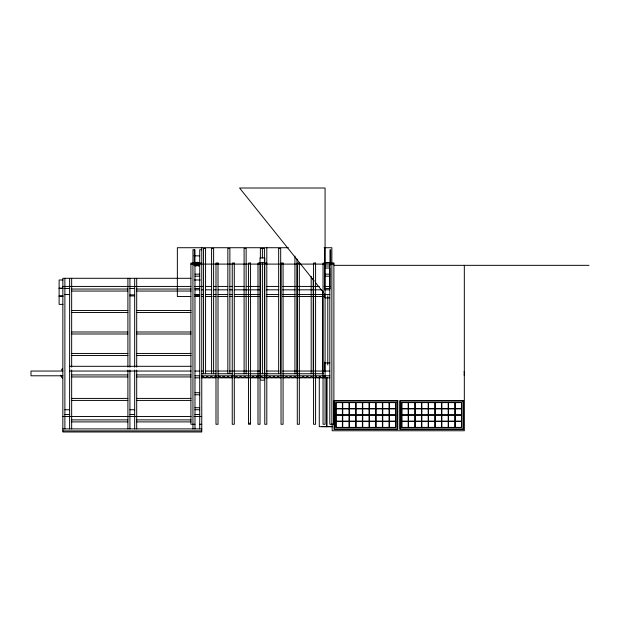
<?xml version="1.0" encoding="UTF-8"?>
<svg xmlns="http://www.w3.org/2000/svg" width="620" height="620" viewBox="0 0 620 620"><rect width="100%" height="100%" fill="white"/><g stroke="black" fill="none" stroke-linecap="round" stroke-linejoin="round"><path stroke-width="0.93" d="M198.857 265.701C202.128 261.284 192.673 260.989 195.781 265.685M201.895 377.27L202.05 377.03A1.38 1.38 0 0 1 204.003 377.03L204.158 377.27A1.356 1.356 0 0 0 206.072 377.27L206.228 377.03A1.38 1.38 0 0 1 208.173 377.03L208.343 377.247A1.356 1.356 0 0 0 210.25 377.27L210.397 377.03A1.38 1.38 0 0 1 212.35 377.03L212.505 377.27A1.356 1.356 0 0 0 214.419 377.27L214.574 377.03A1.38 1.38 0 0 1 216.24 376.805M222.743 377.27L222.921 377.03A1.38 1.38 0 0 1 224.874 377.03L225.029 377.27A1.356 1.356 0 0 0 226.92 377.27L227.098 377.03A1.38 1.38 0 0 1 229.02 377.03L229.206 377.27A1.356 1.356 0 0 0 231.121 377.27M231.291 377.045L231.276 377.03A1.38 1.38 0 0 1 232.942 376.805M256.293 377.03L256.114 377.27A1.356 1.356 0 0 1 254.223 377.27L254.068 377.03A1.38 1.38 0 0 0 252.123 377.03L251.968 377.27A1.356 1.356 0 0 1 250.054 377.27M289.486 377.27L289.664 377.03A1.38 1.38 0 0 1 291.594 377.03L291.749 377.27A1.356 1.356 0 0 0 293.663 377.27L293.818 377.03A1.38 1.38 0 0 1 295.763 377.03L295.942 377.247A1.356 1.356 0 0 0 297.84 377.27L297.925 377.154M315.309 376.673A1.38 1.38 0 0 1 316.642 377.03L316.797 377.27A1.356 1.356 0 0 0 318.711 377.27L318.866 377.03A1.38 1.38 0 0 1 320.811 377.03L320.966 377.27A1.356 1.356 0 0 0 322.888 377.27L323.036 377.03A1.38 1.38 0 0 1 323.322 376.805M195.874 262.803L195.935 265.685M325.074 377.138L324.988 377.03A1.38 1.38 0 0 0 324.702 376.805M198.656 265.685L198.695 262.64L198.656 265.996M196.044 262.632L196.044 265.996M288.401 247.721L177.359 247.721L177.359 296.507L190.883 296.507M324.128 247.721L331.855 247.721L331.855 424.274M201.756 249.751L199.718 249.751L199.718 428.9M193.913 255.851L199.694 255.851M195.781 262.965L198.919 262.965M194.975 263.058L190.913 263.058L190.913 424.274L194.975 424.274M199.718 263.058L201.756 263.058M266.801 263.058L264.771 263.058L264.771 424.274L266.801 424.274L266.801 247.721M325.074 263.058L323.043 263.058L323.043 424.274L325.074 424.274L325.074 188.007L239.576 188.007L314.239 281.054M196.044 263.384L198.656 263.384M190.913 264.097L333.885 264.097M334.118 265.337L589 265.337M193.913 265.678L199.694 265.678M325.074 266.019L329.817 266.019M325.074 268.049L329.817 268.049M194.975 274.149L199.718 274.149M325.074 274.149L329.817 274.149M194.975 276.179L199.718 276.179M325.074 276.179L329.817 276.179M191.014 278.295L62.845 278.295L62.845 431.993L201.756 431.993L201.756 247.721M62.992 279.992L59.117 279.992L59.117 304.381L62.992 304.381M194.331 279.992L200.345 279.992M62.845 286.432L191.014 286.432M194.703 286.432L203.678 286.432M205.608 286.432L211.389 286.432M213.319 286.432L216.21 286.432M218.139 286.432L227.772 286.432M229.702 286.432L232.593 286.432M234.523 286.432L244.156 286.432M246.086 286.432L260.54 286.432M266.321 286.432L278.853 286.432M282.704 286.432L319.323 286.432M324.144 286.432L329.925 286.432M59.117 288.122L62.992 288.122M59.117 288.463L62.992 288.463M64.883 288.463L69.626 288.463M129.929 288.463L134.672 288.463M194.975 288.463L199.718 288.463M325.074 288.463L329.817 288.463M71.656 289.036L127.898 289.036M136.702 289.036L191.037 289.036M194.975 289.819L199.718 289.819M201.647 289.819L203.577 289.819M205.507 289.819L211.296 289.819M213.218 289.819L216.117 289.819M218.046 289.819L227.687 289.819M229.617 289.819L232.508 289.819M234.438 289.819L260.47 289.819M266.259 289.819L278.791 289.819M282.65 289.819L295.182 289.819M297.112 289.819L321.222 289.819M325.074 289.819L329.817 289.819M71.656 291.051L127.898 291.051M136.702 291.051L191.037 291.051M64.883 294.562L69.626 294.562M194.975 294.562L199.718 294.562M201.647 294.562L203.577 294.562M205.507 294.562L211.296 294.562M213.218 294.562L216.117 294.562M218.046 294.562L227.687 294.562M229.617 294.562L232.508 294.562M234.438 294.562L260.47 294.562M266.259 294.562L278.791 294.562M282.65 294.562L295.182 294.562M297.112 294.562L329.817 294.562M129.929 294.88L134.672 294.88M194.975 294.88L199.718 294.88M59.117 295.918L62.992 295.918M129.929 295.918L134.672 295.918M194.975 295.918L199.718 295.918M59.117 296.252L62.992 296.252M194.742 296.507L199.57 296.507M201.5 296.507L203.43 296.507M205.36 296.507L212.118 296.507M214.055 296.507L215.985 296.507M217.915 296.507L227.571 296.507M229.501 296.507L232.399 296.507M234.329 296.507L260.4 296.507M266.197 296.507L278.744 296.507M282.612 296.507L295.159 296.507M297.089 296.507L323.16 296.507M325.074 297.863L329.817 297.863M71.656 310.512L127.898 310.512M136.702 310.512L191.037 310.512M71.656 312.526L127.898 312.526M136.702 312.526L191.037 312.526M71.656 331.987L127.898 331.987M136.702 331.987L191.037 331.987M71.656 333.994L127.898 333.994M136.702 333.994L191.037 333.994M71.656 353.454L127.898 353.454M136.702 353.454L191.037 353.454M71.656 355.469L127.898 355.469M136.702 355.469L191.037 355.469M325.074 362.909L329.817 362.909M69.626 366.304L191.123 366.304M62.876 371.047L31 371.047L31 375.79L62.876 375.79M69.626 371.047L191.123 371.047M194.975 371.047L199.718 371.047M201.639 371.047L203.685 371.047M205.468 371.047L216.248 371.047M217.907 371.047L227.943 371.047M229.392 371.047L260.485 371.047M266.259 371.047L279.132 371.047M282.65 371.047L329.817 371.047M201.647 373.752L216.117 373.752M218.046 373.752L232.508 373.752M234.438 373.752L280.721 373.752M282.65 373.752L323.152 373.752M71.656 374.929L127.898 374.929M136.702 374.929L191.037 374.929M194.975 375.79L199.718 375.79M201.639 375.79L216.248 375.79M217.907 375.79L281.294 375.79M282.65 375.79L329.925 375.79M71.656 376.937L127.898 376.937M136.702 376.937L191.037 376.937M194.975 377.82L199.718 377.82M201.756 377.82L216.21 377.82M218.015 377.82L232.593 377.82M234.283 377.82L281.154 377.82M282.704 377.82L329.941 377.82M194.975 392.724L199.718 392.724M194.975 394.762L199.718 394.762M71.656 398.412L127.898 398.412M136.702 398.412L191.037 398.412M71.656 400.427L127.898 400.427M136.702 400.427L191.037 400.427M194.975 407.72L199.718 407.72M64.883 409.75L69.626 409.75M129.929 409.75L134.672 409.75M194.975 409.75L199.718 409.75M64.883 414.493L69.626 414.493M129.929 414.493L134.672 414.493M194.975 414.493L199.718 414.493M62.845 416.524L191.146 416.524M194.037 416.524L201.756 416.524M71.656 419.887L127.898 419.887M136.702 419.887L191.037 419.887M71.656 421.894L127.898 421.894M136.702 421.894L191.037 421.894M248.512 423.235L250.542 423.235M199.718 424.274L201.756 424.274M321.687 426.607L332.289 426.607M332.444 426.692L319.277 426.692L319.277 377.417M62.845 428.9L201.756 428.9M62.845 430.916L201.756 430.869M198.826 262.803L195.657 262.632M315.44 282.557L323.268 292.307M264.903 376.805A1.38 1.38 0 0 0 264.616 377.03L264.469 377.27A1.356 1.356 0 0 1 262.547 377.27L262.392 377.03A1.38 1.38 0 0 0 260.447 377.03L260.292 377.27A1.356 1.356 0 0 1 259.331 377.665M233.988 377.619A1.356 1.356 0 0 0 235.29 377.27L235.445 377.03A1.38 1.38 0 0 1 237.375 377.03L237.53 377.27A1.356 1.356 0 0 0 239.444 377.27L239.599 377.03A1.38 1.38 0 0 1 241.544 377.03L241.715 377.247A1.356 1.356 0 0 0 243.621 377.27L243.769 377.03A1.38 1.38 0 0 1 245.722 377.03L245.876 377.27A1.356 1.356 0 0 0 247.791 377.27L247.946 377.03A1.38 1.38 0 0 1 248.922 376.627M464.326 265.337L464.326 430.753L332.188 430.753L332.188 423.987M330.669 263.105L330.669 249.751L329.987 249.751L329.987 265.972M329.987 267.879L329.987 288.866M327.786 295.833L327.786 364.947M326.856 377.417L326.856 426.692M326.724 377.417L326.724 426.692M324.74 248.395L324.74 289.865M324.74 293.717L324.74 297.577M324.74 362.181L324.74 370.861M322.702 290.827L322.702 373.752M313.216 278.295L313.216 373.752M311.186 276.365L311.186 373.752M296.957 259.005L296.957 373.752M294.926 256.114L294.926 373.752M280.697 373.752L280.697 248.395L278.659 248.395L278.659 373.752M264.43 373.752L264.43 248.395L260.369 248.395L260.369 258.044M262.399 248.395L262.399 258.044M262.399 262.865L262.399 373.752M260.369 262.865L260.369 373.752M246.14 373.752L246.14 248.395L244.102 248.395L244.102 373.752M229.873 373.752L229.873 248.395L227.842 248.395L227.842 373.752M213.613 373.752L213.613 248.395L211.583 248.395L211.583 373.752M205.569 373.752L205.569 248.395L203.531 248.395L203.531 373.752M194.975 428.9L194.975 249.751L192.944 249.751L192.944 428.9M194.3 249.751L194.3 263.105M136.702 278.341L136.702 367.133M136.702 370.031L136.702 428.9M134.672 278.341L134.672 367.195M134.672 370.031L134.672 428.9M129.929 278.341L129.929 367.195M129.929 370.031L129.929 428.9M127.898 278.341L127.898 367.133M127.898 370.031L127.898 428.9M71.656 278.341L71.656 367.133M71.656 370.031L71.656 428.9M69.626 278.341L69.626 428.9M64.883 278.341L64.883 428.9M313.929 377.619A1.356 1.356 0 0 1 312.62 377.27L312.464 377.03A1.38 1.38 0 0 0 310.512 377.03L310.364 377.27A1.356 1.356 0 0 1 308.442 377.27L308.287 377.03A1.356 1.356 0 0 0 306.358 377.045L306.187 377.27A1.356 1.356 0 0 1 304.273 377.27L304.118 377.03A1.38 1.38 0 0 0 302.165 377.03L302.01 377.27A1.356 1.356 0 0 1 300.096 377.27L299.94 377.03A1.38 1.38 0 0 0 299.321 376.673M282.968 376.828A1.356 1.356 0 0 1 283.255 377.045L283.425 377.27A1.356 1.356 0 0 0 285.339 377.27L285.495 377.03A1.38 1.38 0 0 1 287.44 377.03L287.595 377.27A1.356 1.356 0 0 0 289.517 377.27M281.162 377.27A1.356 1.356 0 0 1 279.248 377.27L279.093 377.03A1.38 1.38 0 0 0 277.14 377.03L276.993 377.27A1.356 1.356 0 0 1 275.071 377.27L274.916 377.03A1.38 1.38 0 0 0 272.971 377.03L272.815 377.27A1.356 1.356 0 0 1 270.901 377.27L270.746 377.03A1.38 1.38 0 0 0 268.793 377.03L268.638 377.27A1.356 1.356 0 0 1 266.724 377.27L266.569 377.03A1.38 1.38 0 0 0 266.282 376.805M256.269 377.03A1.38 1.38 0 0 1 258.222 377.03M217.984 377.619A1.356 1.356 0 0 0 218.597 377.27L218.751 377.03A1.38 1.38 0 0 1 220.697 377.03L220.852 377.27A1.356 1.356 0 0 0 222.774 377.27M222.898 377.03A1.38 1.38 0 0 1 224.851 377.03M464.093 371.659A6.774 6.774 0 0 1 464.093 375.17M264.151 379.959A6.774 6.774 0 0 1 260.648 379.959M62.457 378.208A6.774 6.774 0 0 1 60.706 375.17M61.38 370.024A6.774 6.774 0 0 1 62.457 368.621M196.904 264.283C197.346 266.026 198.423 263.206 196.935 264.197C197.238 266.089 198.415 263.089 196.904 264.283M264.771 257.881L260.028 257.881L260.028 262.632L264.771 262.632L264.771 257.881M329.142 262.632L325.756 262.779L329.142 262.632M218.015 263.058L215.985 263.058L215.985 424.274L218.015 424.274L218.015 263.058M234.283 263.058L232.244 263.058L232.244 424.274L234.283 424.274L234.283 263.058M250.542 263.058L248.512 263.058L248.512 424.274L250.542 424.274L250.542 263.058M260.028 263.058L257.998 263.058L257.998 424.274L260.028 424.274L260.028 263.058M283.069 263.058L281.031 263.058L281.031 424.274L283.069 424.274L283.069 263.058M299.328 263.058L297.298 263.058L297.298 424.274L299.328 424.274L299.328 263.058M315.588 263.058L313.557 263.058L313.557 424.274L315.588 424.274L315.588 263.058M333.885 263.058L329.817 263.058L329.817 424.274L333.885 424.274L333.885 263.058M397.784 400.574L334.025 400.574L334.025 429.435L397.784 429.435L397.784 400.574M463.574 400.574L399.815 400.574L399.815 429.435L463.574 429.435L463.574 400.574M397.304 401.055L334.506 401.055L334.506 428.955L397.304 428.955L397.304 401.055M463.094 401.055L400.295 401.055L400.295 428.955L463.094 428.955L463.094 401.055M395.917 402.434L335.893 402.434L335.893 427.568L395.917 427.568L395.917 402.434M461.706 402.434L401.683 402.434L401.683 427.568L461.706 427.568L461.706 402.434M342.395 402.605L336.063 402.605L336.063 408.549L342.395 408.549L342.395 402.605M349.06 402.605L342.728 402.605L342.728 408.549L349.06 408.549L349.06 402.605M355.733 402.605L349.401 402.605L349.401 408.549L355.733 408.549L355.733 402.605M362.398 402.605L356.066 402.605L356.066 408.549L362.398 408.549L362.398 402.605M369.071 402.605L362.739 402.605L362.739 408.549L369.071 408.549L369.071 402.605M375.736 402.605L369.412 402.605L369.412 408.549L375.736 408.549L375.736 402.605M382.408 402.605L376.077 402.605L376.077 408.549L382.408 408.549L382.408 402.605M389.073 402.605L382.749 402.605L382.749 408.549L389.073 408.549L389.073 402.605M395.746 402.605L389.414 402.605L389.414 408.549L395.746 408.549L395.746 402.605M408.185 402.605L401.853 402.605L401.853 408.549L408.185 408.549L408.185 402.605M414.85 402.605L408.526 402.605L408.526 408.549L414.85 408.549L414.85 402.605M421.522 402.605L415.191 402.605L415.191 408.549L421.522 408.549L421.522 402.605M428.188 402.605L421.864 402.605L421.864 408.549L428.188 408.549L428.188 402.605M434.86 402.605L428.529 402.605L428.529 408.549L434.86 408.549L434.86 402.605M441.533 402.605L435.201 402.605L435.201 408.549L441.533 408.549L441.533 402.605M448.198 402.605L441.866 402.605L441.866 408.549L448.198 408.549L448.198 402.605M454.871 402.605L448.539 402.605L448.539 408.549L454.871 408.549L454.871 402.605M461.536 402.605L455.204 402.605L455.204 408.549L461.536 408.549L461.536 402.605M342.395 408.89L336.063 408.89L336.063 414.834L342.395 414.834L342.395 408.89M349.06 408.89L342.728 408.89L342.728 414.834L349.06 414.834L349.06 408.89M355.733 408.89L349.401 408.89L349.401 414.834L355.733 414.834L355.733 408.89M362.398 408.89L356.066 408.89L356.066 414.834L362.398 414.834L362.398 408.89M369.071 408.89L362.739 408.89L362.739 414.834L369.071 414.834L369.071 408.89M375.736 408.89L369.412 408.89L369.412 414.834L375.736 414.834L375.736 408.89M382.408 408.89L376.077 408.89L376.077 414.834L382.408 414.834L382.408 408.89M389.073 408.89L382.749 408.89L382.749 414.834L389.073 414.834L389.073 408.89M395.746 408.89L389.414 408.89L389.414 414.834L395.746 414.834L395.746 408.89M408.185 408.89L401.853 408.89L401.853 414.834L408.185 414.834L408.185 408.89M414.85 408.89L408.526 408.89L408.526 414.834L414.85 414.834L414.85 408.89M421.522 408.89L415.191 408.89L415.191 414.834L421.522 414.834L421.522 408.89M428.188 408.89L421.864 408.89L421.864 414.834L428.188 414.834L428.188 408.89M434.86 408.89L428.529 408.89L428.529 414.834L434.86 414.834L434.86 408.89M441.533 408.89L435.201 408.89L435.201 414.834L441.533 414.834L441.533 408.89M448.198 408.89L441.866 408.89L441.866 414.834L448.198 414.834L448.198 408.89M454.871 408.89L448.539 408.89L448.539 414.834L454.871 414.834L454.871 408.89M461.536 408.89L455.204 408.89L455.204 414.834L461.536 414.834L461.536 408.89M342.395 415.175L336.063 415.175L336.063 421.12L342.395 421.12L342.395 415.175M349.06 415.175L342.728 415.175L342.728 421.12L349.06 421.12L349.06 415.175M355.733 415.175L349.401 415.175L349.401 421.12L355.733 421.12L355.733 415.175M362.398 415.175L356.066 415.175L356.066 421.12L362.398 421.12L362.398 415.175M369.071 415.175L362.739 415.175L362.739 421.12L369.071 421.12L369.071 415.175M375.736 415.175L369.412 415.175L369.412 421.12L375.736 421.12L375.736 415.175M382.408 415.175L376.077 415.175L376.077 421.12L382.408 421.12L382.408 415.175M389.073 415.175L382.749 415.175L382.749 421.12L389.073 421.12L389.073 415.175M395.746 415.175L389.414 415.175L389.414 421.12L395.746 421.12L395.746 415.175M408.185 415.175L401.853 415.175L401.853 421.12L408.185 421.12L408.185 415.175M414.85 415.175L408.526 415.175L408.526 421.12L414.85 421.12L414.85 415.175M421.522 415.175L415.191 415.175L415.191 421.12L421.522 421.12L421.522 415.175M428.188 415.175L421.864 415.175L421.864 421.12L428.188 421.12L428.188 415.175M434.86 415.175L428.529 415.175L428.529 421.12L434.86 421.12L434.86 415.175M441.533 415.175L435.201 415.175L435.201 421.12L441.533 421.12L441.533 415.175M448.198 415.175L441.866 415.175L441.866 421.12L448.198 421.12L448.198 415.175M454.871 415.175L448.539 415.175L448.539 421.12L454.871 421.12L454.871 415.175M461.536 415.175L455.204 415.175L455.204 421.12L461.536 421.12L461.536 415.175M342.395 421.453L336.063 421.453L336.063 427.397L342.395 427.397L342.395 421.453M349.06 421.453L342.728 421.453L342.728 427.397L349.06 427.397L349.06 421.453M355.733 421.453L349.401 421.453L349.401 427.397L355.733 427.397L355.733 421.453M362.398 421.453L356.066 421.453L356.066 427.397L362.398 427.397L362.398 421.453M369.071 421.453L362.739 421.453L362.739 427.397L369.071 427.397L369.071 421.453M375.736 421.453L369.412 421.453L369.412 427.397L375.736 427.397L375.736 421.453M382.408 421.453L376.077 421.453L376.077 427.397L382.408 427.397L382.408 421.453M389.073 421.453L382.749 421.453L382.749 427.397L389.073 427.397L389.073 421.453M395.746 421.453L389.414 421.453L389.414 427.397L395.746 427.397L395.746 421.453M408.185 421.453L401.853 421.453L401.853 427.397L408.185 427.397L408.185 421.453M414.85 421.453L408.526 421.453L408.526 427.397L414.85 427.397L414.85 421.453M421.522 421.453L415.191 421.453L415.191 427.397L421.522 427.397L421.522 421.453M428.188 421.453L421.864 421.453L421.864 427.397L428.188 427.397L428.188 421.453M434.86 421.453L428.529 421.453L428.529 427.397L434.86 427.397L434.86 421.453M441.533 421.453L435.201 421.453L435.201 427.397L441.533 427.397L441.533 421.453M448.198 421.453L441.866 421.453L441.866 427.397L448.198 427.397L448.198 421.453M454.871 421.453L448.539 421.453L448.539 427.397L454.871 427.397L454.871 421.453M461.536 421.453L455.204 421.453L455.204 427.397L461.536 427.397L461.536 421.453"/></g></svg>
